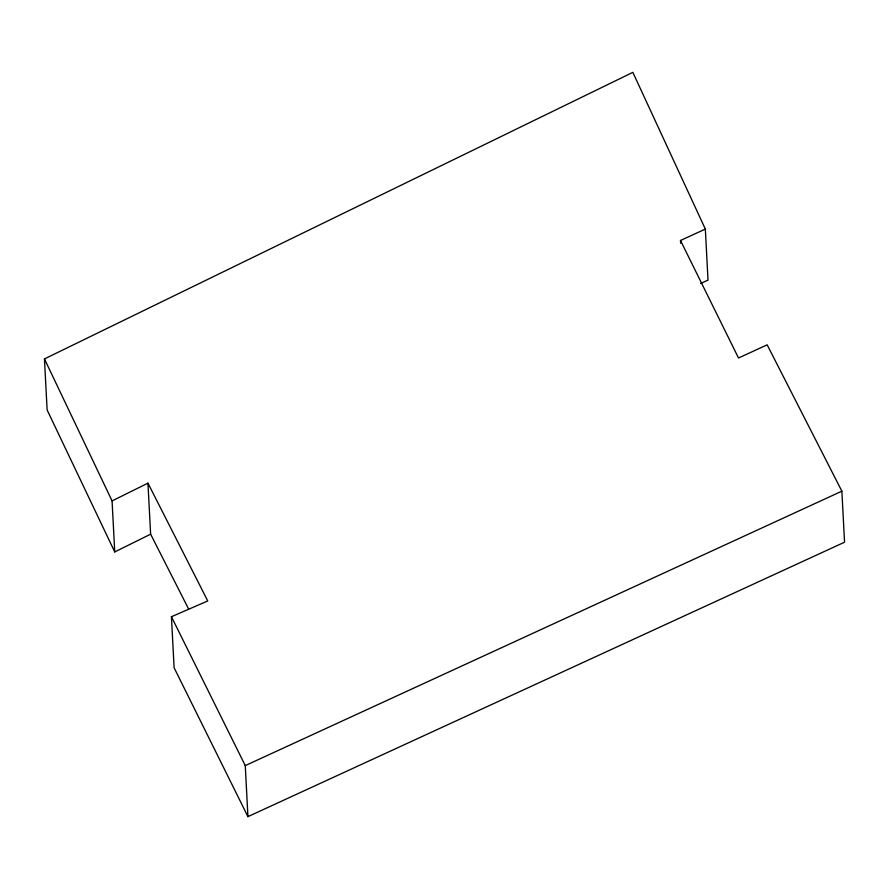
<?xml version="1.0" encoding="UTF-8"?>
<svg xmlns="http://www.w3.org/2000/svg" width="889" height="889" viewBox="0 0 889 889"><rect width="100%" height="100%" fill="white"/><g stroke="black" fill="none" stroke-linecap="round" stroke-linejoin="round"><path stroke-width="1.33" d="M114.737 551.936L112.07 500.907L147.952 483.16L207.748 600.953L171.433 616.722L174.111 667.75L247.931 816.647L844.55 542.201L841.872 491.173L767.163 344.832L738.515 358L680.496 240.486L705.344 229.084L632.846 72.353L44.45 358.923L47.128 409.951L114.737 551.936L150.63 534.189L147.952 483.16M247.931 816.647L245.264 765.607L841.872 491.173M700.565 283.535L708.011 280.113L705.344 229.084M150.63 534.189L188.624 609.043M171.433 616.722L245.264 765.607M44.45 358.923L112.07 500.907M680.496 240.486L680.641 243.242"/></g></svg>
